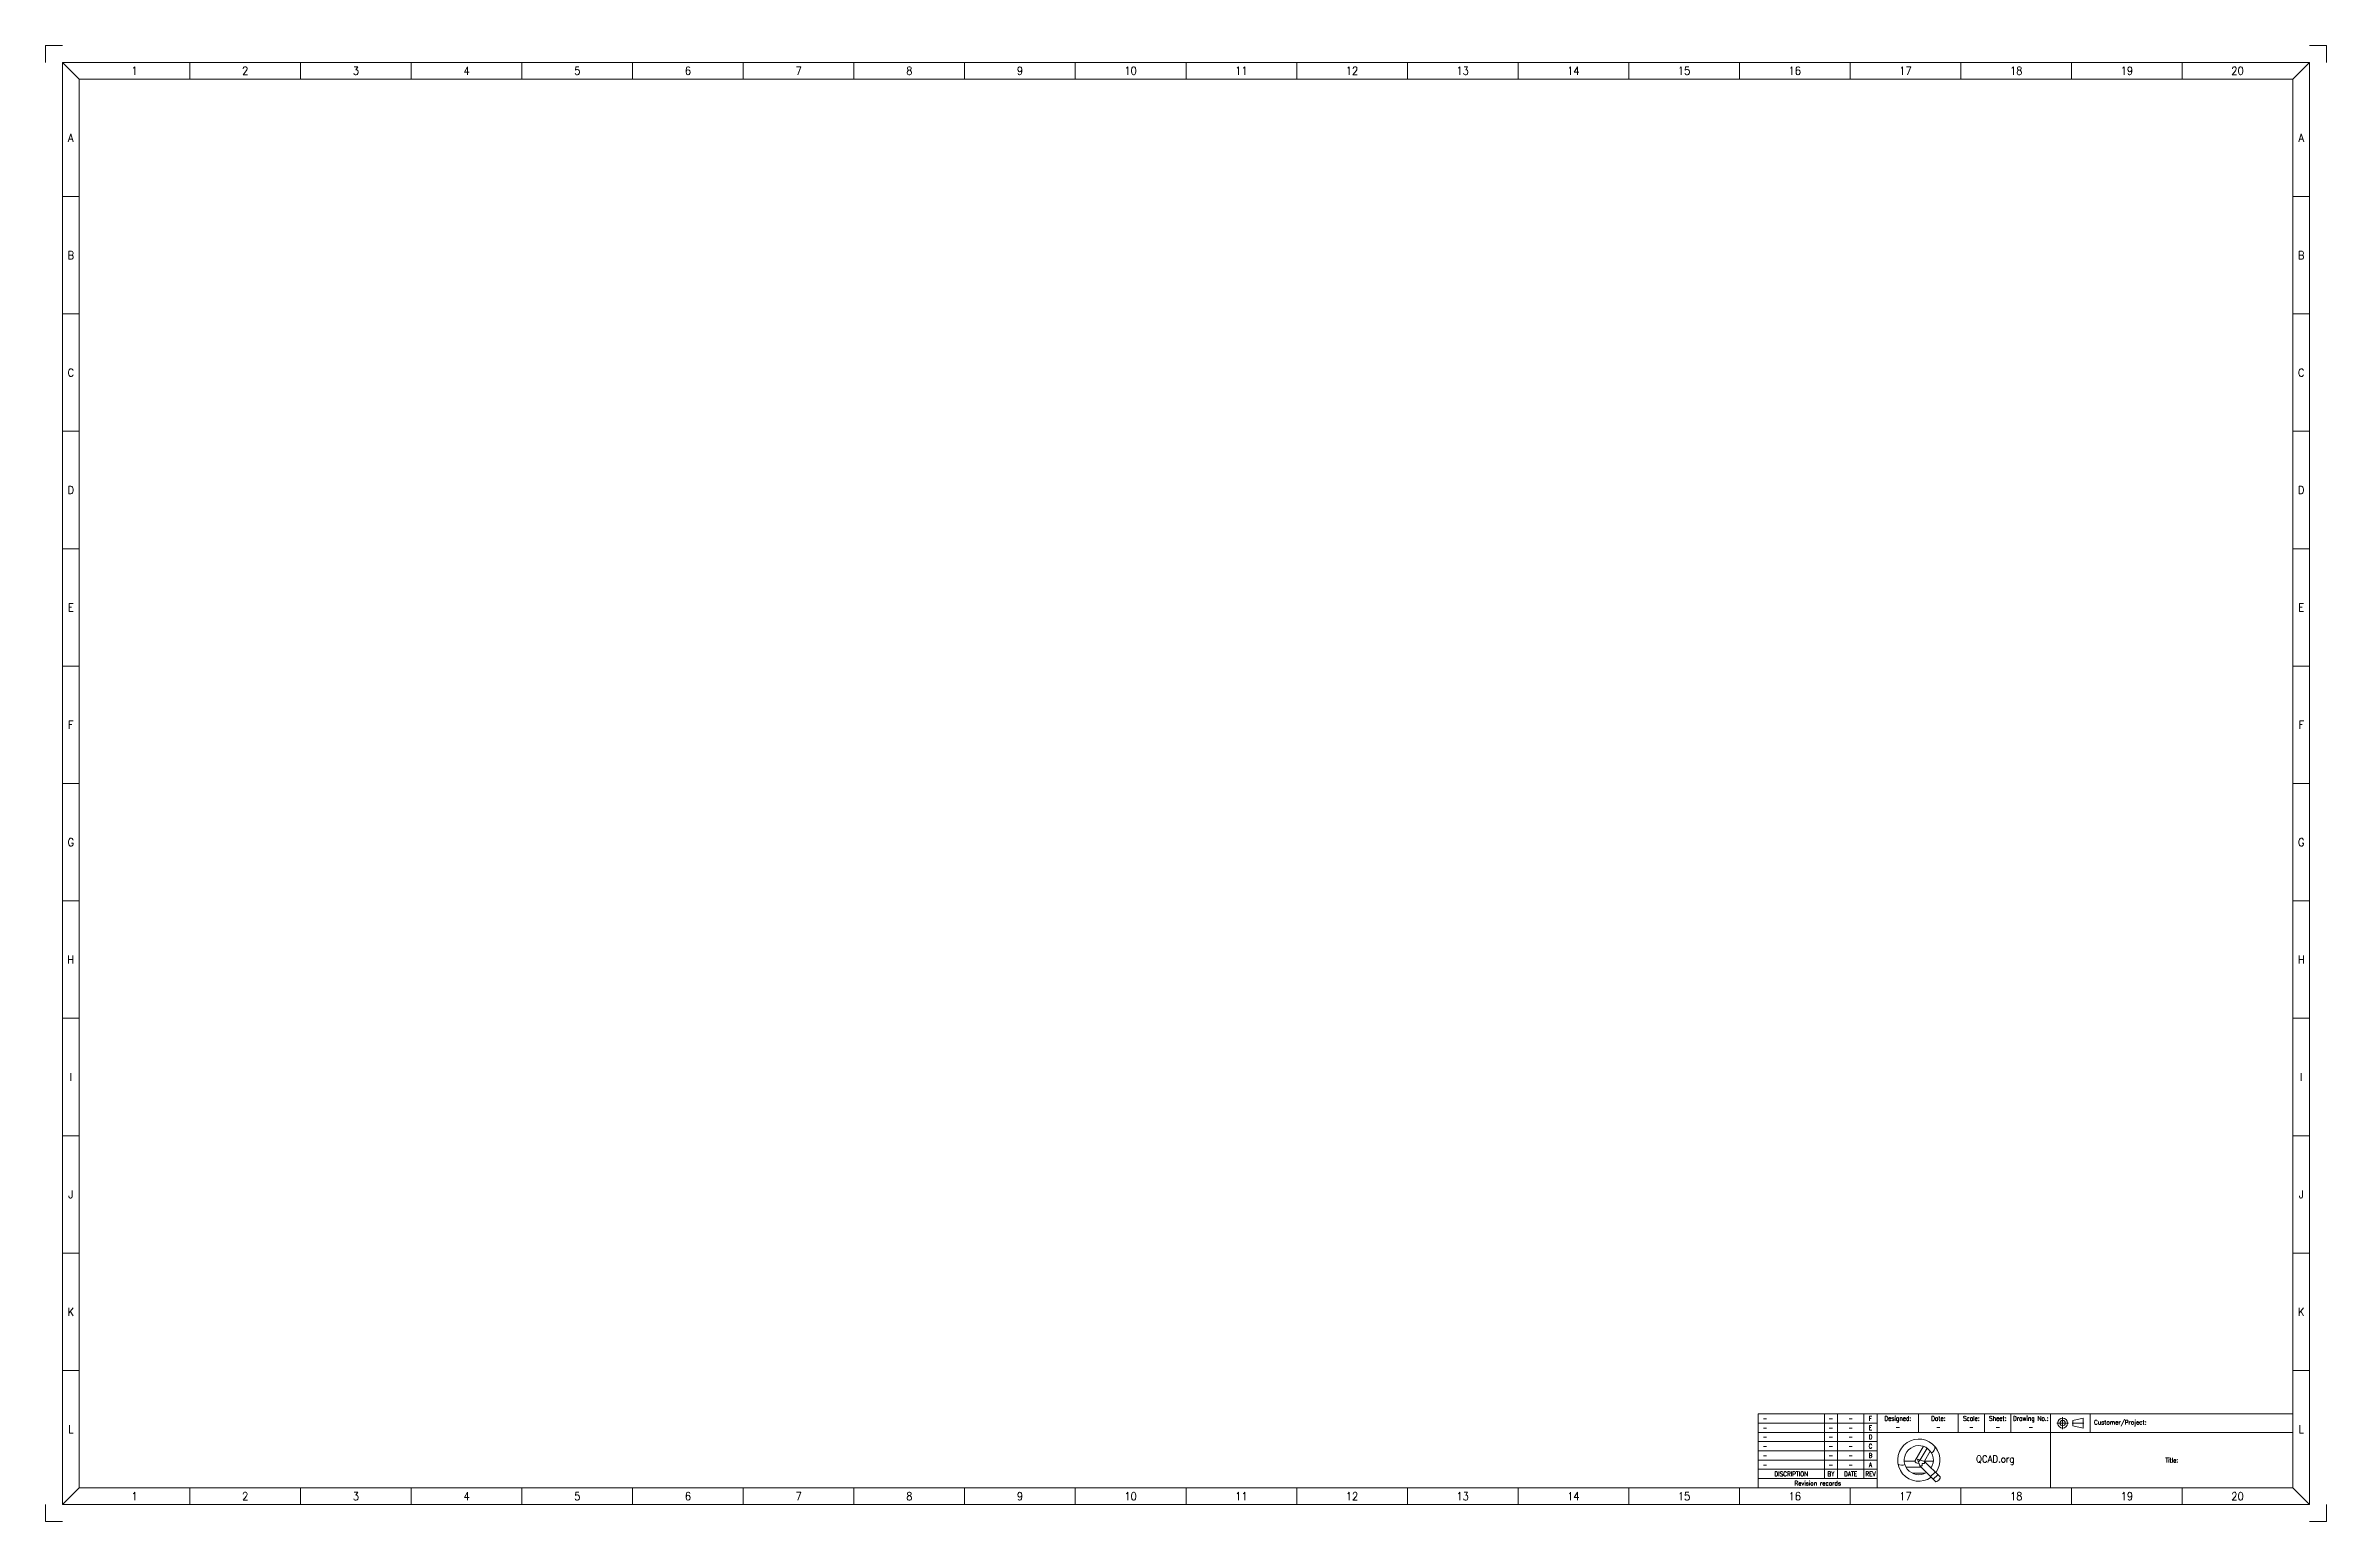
# Model space of a CAD drawing. Header units: inches. Extents: x 0 to 34, y 0 to 22.
import ezdxf

# ---------------------------------------------------------------- set-up
doc = ezdxf.new("R2010")
doc.units = ezdxf.units.IN
doc.header["$MEASUREMENT"] = 0
doc.linetypes.add('DASHDOT2', pattern=[12, 6, -2.95, 0.1, -2.95])
doc.layers.add('9.1 Drawing sheet', color=9, linetype='Continuous', lineweight=9, true_color=0xc0c0c0)
doc.styles.add('textstyle0', font='Standard')
doc.styles.add('textstyle1', font='Standard')
doc.styles.add('textstyle10', font='Standard')
doc.styles.add('textstyle100', font='Standard')
doc.styles.add('textstyle101', font='Standard')
doc.styles.add('textstyle102', font='Standard')
doc.styles.add('textstyle103', font='Standard')
doc.styles.add('textstyle104', font='Standard')
doc.styles.add('textstyle105', font='Standard')
doc.styles.add('textstyle11', font='Standard')
doc.styles.add('textstyle12', font='Standard')
doc.styles.add('textstyle13', font='Standard')
doc.styles.add('textstyle14', font='Standard')
doc.styles.add('textstyle15', font='Standard')
doc.styles.add('textstyle16', font='Standard')
doc.styles.add('textstyle17', font='Standard')
doc.styles.add('textstyle18', font='Standard')
doc.styles.add('textstyle19', font='Standard')
doc.styles.add('textstyle2', font='Standard')
doc.styles.add('textstyle20', font='Standard')
doc.styles.add('textstyle21', font='Standard')
doc.styles.add('textstyle22', font='Standard')
doc.styles.add('textstyle23', font='Standard')
doc.styles.add('textstyle24', font='Standard')
doc.styles.add('textstyle25', font='Standard')
doc.styles.add('textstyle26', font='Standard')
doc.styles.add('textstyle27', font='Standard')
doc.styles.add('textstyle28', font='Standard')
doc.styles.add('textstyle29', font='Standard')
doc.styles.add('textstyle3', font='Standard')
doc.styles.add('textstyle30', font='Standard')
doc.styles.add('textstyle31', font='Standard')
doc.styles.add('textstyle32', font='Standard')
doc.styles.add('textstyle33', font='Standard')
doc.styles.add('textstyle34', font='Standard')
doc.styles.add('textstyle35', font='Standard')
doc.styles.add('textstyle36', font='Standard')
doc.styles.add('textstyle37', font='Standard')
doc.styles.add('textstyle38', font='Standard')
doc.styles.add('textstyle39', font='Standard')
doc.styles.add('textstyle4', font='Standard')
doc.styles.add('textstyle40', font='Standard')
doc.styles.add('textstyle41', font='Standard')
doc.styles.add('textstyle42', font='Standard')
doc.styles.add('textstyle43', font='Standard')
doc.styles.add('textstyle44', font='Standard')
doc.styles.add('textstyle45', font='Standard')
doc.styles.add('textstyle46', font='Standard')
doc.styles.add('textstyle47', font='Standard')
doc.styles.add('textstyle48', font='Standard')
doc.styles.add('textstyle49', font='Standard')
doc.styles.add('textstyle5', font='Standard')
doc.styles.add('textstyle50', font='Standard')
doc.styles.add('textstyle51', font='Standard')
doc.styles.add('textstyle52', font='Standard')
doc.styles.add('textstyle53', font='Standard')
doc.styles.add('textstyle54', font='Standard')
doc.styles.add('textstyle55', font='Standard')
doc.styles.add('textstyle56', font='Standard')
doc.styles.add('textstyle57', font='Standard')
doc.styles.add('textstyle58', font='Standard')
doc.styles.add('textstyle59', font='Standard')
doc.styles.add('textstyle6', font='Standard')
doc.styles.add('textstyle60', font='Standard')
doc.styles.add('textstyle61', font='Standard')
doc.styles.add('textstyle62', font='Standard')
doc.styles.add('textstyle63', font='Standard')
doc.styles.add('textstyle64', font='Standard')
doc.styles.add('textstyle65', font='Standard')
doc.styles.add('textstyle66', font='Standard')
doc.styles.add('textstyle67', font='Standard')
doc.styles.add('textstyle68', font='Standard')
doc.styles.add('textstyle69', font='Standard')
doc.styles.add('textstyle7', font='Standard')
doc.styles.add('textstyle70', font='Standard')
doc.styles.add('textstyle71', font='Standard')
doc.styles.add('textstyle72', font='Standard')
doc.styles.add('textstyle73', font='Standard')
doc.styles.add('textstyle74', font='Standard')
doc.styles.add('textstyle75', font='Standard')
doc.styles.add('textstyle76', font='Standard')
doc.styles.add('textstyle77', font='Standard')
doc.styles.add('textstyle78', font='Standard')
doc.styles.add('textstyle79', font='Standard')
doc.styles.add('textstyle8', font='Standard')
doc.styles.add('textstyle80', font='Standard')
doc.styles.add('textstyle81', font='Standard')
doc.styles.add('textstyle82', font='Standard')
doc.styles.add('textstyle83', font='Standard')
doc.styles.add('textstyle84', font='Standard')
doc.styles.add('textstyle85', font='Standard')
doc.styles.add('textstyle86', font='Standard')
doc.styles.add('textstyle87', font='Standard')
doc.styles.add('textstyle88', font='Standard')
doc.styles.add('textstyle89', font='Standard')
doc.styles.add('textstyle9', font='Standard')
doc.styles.add('textstyle90', font='Standard')
doc.styles.add('textstyle91', font='Standard')
doc.styles.add('textstyle92', font='Standard')
doc.styles.add('textstyle93', font='Standard')
doc.styles.add('textstyle94', font='Standard')
doc.styles.add('textstyle95', font='Standard')
doc.styles.add('textstyle96', font='Standard')
doc.styles.add('textstyle97', font='Standard')
doc.styles.add('textstyle98', font='Standard')
doc.styles.add('textstyle99', font='Standard')

# ---------------------------------------------------------------- blocks, each defined once
blk = doc.blocks.new('Zoned border')
at = {"layer": '9.1 Drawing sheet'}
for p, q in [((0.25, 21.75), (0.5, 21.5)), ((0.25, 21.75), (33.75, 21.75)), ((0.25, 0.25), (0.25, 21.75)), ((2.15, 21.75), (2.15, 21.5)), ((3.8, 21.75), (3.8, 21.5)), ((5.45, 21.75), (5.45, 21.5)), ((7.1, 21.75), (7.1, 21.5)), ((8.75, 21.75), (8.75, 21.5)), ((10.4, 21.75), (10.4, 21.5)), ((12.05, 21.75), (12.05, 21.5)), ((13.7, 21.75), (13.7, 21.5)), ((15.35, 21.75), (15.35, 21.5)), ((17, 21.75), (17, 21.5)), ((18.65, 21.75), (18.65, 21.5)), ((20.3, 21.75), (20.3, 21.5)), ((21.95, 21.75), (21.95, 21.5)), ((23.6, 21.75), (23.6, 21.5)), ((25.25, 21.75), (25.25, 21.5)), ((26.9, 21.75), (26.9, 21.5)), ((28.55, 21.75), (28.55, 21.5)), ((30.2, 21.75), (30.2, 21.5)), ((31.85, 21.75), (31.85, 21.5)), ((33.75, 21.75), (33.5, 21.5)), ((33.75, 21.75), (33.75, 0.25)), ((0.25, 19.75), (0.5, 19.75)), ((33.5, 19.75), (33.75, 19.75)), ((0.25, 18), (0.5, 18)), ((33.5, 18), (33.75, 18)), ((0.25, 16.25), (0.5, 16.25)), ((33.5, 16.25), (33.75, 16.25)), ((0.25, 14.5), (0.5, 14.5)), ((33.5, 14.5), (33.75, 14.5)), ((0.25, 12.75), (0.5, 12.75)), ((33.5, 12.75), (33.75, 12.75)), ((0.25, 11), (0.5, 11)), ((33.5, 11), (33.75, 11)), ((0.25, 9.25), (0.5, 9.25)), ((33.5, 9.25), (33.75, 9.25)), ((0.25, 7.5), (0.5, 7.5)), ((33.5, 7.5), (33.75, 7.5)), ((0.25, 5.75), (0.5, 5.75)), ((33.5, 5.75), (33.75, 5.75)), ((0.25, 4), (0.5, 4)), ((33.5, 4), (33.75, 4)), ((0.25, 2.25), (0.5, 2.25)), ((33.5, 2.25), (33.75, 2.25)), ((0.5, 0.5), (0.25, 0.25)), ((2.15, 0.5), (2.15, 0.25)), ((3.8, 0.5), (3.8, 0.25)), ((5.45, 0.5), (5.45, 0.25)), ((7.1, 0.5), (7.1, 0.25)), ((8.75, 0.5), (8.75, 0.25)), ((10.4, 0.5), (10.4, 0.25)), ((12.05, 0.5), (12.05, 0.25)), ((13.7, 0.5), (13.7, 0.25)), ((15.35, 0.5), (15.35, 0.25)), ((17, 0.5), (17, 0.25)), ((18.65, 0.5), (18.65, 0.25)), ((20.3, 0.5), (20.3, 0.25)), ((21.95, 0.5), (21.95, 0.25)), ((23.6, 0.5), (23.6, 0.25)), ((25.25, 0.5), (25.25, 0.25)), ((26.9, 0.5), (26.9, 0.25)), ((28.55, 0.5), (28.55, 0.25)), ((30.2, 0.5), (30.2, 0.25)), ((31.85, 0.5), (31.85, 0.25)), ((33.75, 0.25), (33.5, 0.5)), ((33.75, 0.25), (0.25, 0.25))]:
    blk.add_line(p, q, dxfattribs=at)
at = {"layer": '9.1 Drawing sheet', "attachment_point": 5}
for s, insert, char_height, style in [('1', (1.325, 21.625), 0.118, 'textstyle41'), ('2', (2.975, 21.625), 0.118, 'textstyle43'), ('3', (4.625, 21.625), 0.118, 'textstyle44'), ('4', (6.275, 21.625), 0.118, 'textstyle45'), ('5', (7.925, 21.625), 0.118, 'textstyle46'), ('6', (9.575, 21.625), 0.118, 'textstyle47'), ('7', (11.225, 21.625), 0.118, 'textstyle48'), ('8', (12.875, 21.625), 0.118, 'textstyle49'), ('9', (14.525, 21.625), 0.118, 'textstyle50'), ('10', (16.175, 21.625), 0.1181, 'textstyle51'), ('11', (17.825, 21.625), 0.1181, 'textstyle52'), ('12', (19.475, 21.625), 0.1181, 'textstyle53'), ('13', (21.125, 21.625), 0.1181, 'textstyle54'), ('14', (22.775, 21.625), 0.1181, 'textstyle55'), ('15', (24.425, 21.625), 0.1181, 'textstyle56'), ('16', (26.075, 21.625), 0.1181, 'textstyle57'), ('17', (27.725, 21.625), 0.1181, 'textstyle58'), ('18', (29.375, 21.625), 0.1181, 'textstyle59'), ('19', (31.025, 21.625), 0.1181, 'textstyle60'), ('20', (32.675, 21.625), 0.1181, 'textstyle61'), ('A', (0.375, 20.625), 0.118, 'textstyle42'), ('A', (33.625, 20.625), 0.118, 'textstyle83'), ('B', (0.375, 18.875), 0.118, 'textstyle62'), ('B', (33.625, 18.875), 0.118, 'textstyle73'), ('C', (0.375, 17.125), 0.118, 'textstyle63'), ('C', (33.625, 17.125), 0.118, 'textstyle74'), ('D', (0.375, 15.375), 0.118, 'textstyle64'), ('D', (33.625, 15.375), 0.118, 'textstyle75'), ('E', (0.375, 13.625), 0.118, 'textstyle65'), ('E', (33.625, 13.625), 0.118, 'textstyle76'), ('F', (0.375, 11.875), 0.118, 'textstyle66'), ('F', (33.625, 11.875), 0.118, 'textstyle77'), ('G', (0.375, 10.125), 0.118, 'textstyle67'), ('G', (33.625, 10.125), 0.118, 'textstyle78'), ('H', (0.375, 8.375), 0.118, 'textstyle68'), ('H', (33.625, 8.375), 0.118, 'textstyle79'), ('I', (0.375, 6.625), 0.118, 'textstyle69'), ('I', (33.625, 6.625), 0.118, 'textstyle80'), ('J', (0.375, 4.875), 0.118, 'textstyle70'), ('J', (33.625, 4.875), 0.118, 'textstyle81'), ('K', (0.375, 3.125), 0.118, 'textstyle71'), ('K', (33.625, 3.125), 0.118, 'textstyle82'), ('L', (0.375, 1.375), 0.118, 'textstyle72'), ('L', (33.625, 1.375), 0.118, 'textstyle84'), ('1', (1.325, 0.375), 0.118, 'textstyle102'), ('2', (2.975, 0.375), 0.118, 'textstyle98'), ('3', (4.625, 0.375), 0.118, 'textstyle99'), ('4', (6.275, 0.375), 0.118, 'textstyle100'), ('5', (7.925, 0.375), 0.118, 'textstyle101'), ('6', (9.575, 0.375), 0.118, 'textstyle103'), ('7', (11.225, 0.375), 0.118, 'textstyle104'), ('8', (12.875, 0.375), 0.118, 'textstyle85'), ('9', (14.525, 0.375), 0.118, 'textstyle86'), ('10', (16.175, 0.375), 0.1181, 'textstyle87'), ('11', (17.825, 0.375), 0.1181, 'textstyle88'), ('12', (19.475, 0.375), 0.1181, 'textstyle89'), ('13', (21.125, 0.375), 0.1181, 'textstyle90'), ('14', (22.775, 0.375), 0.1181, 'textstyle91'), ('15', (24.425, 0.375), 0.1181, 'textstyle92'), ('16', (26.075, 0.375), 0.1181, 'textstyle93'), ('17', (27.725, 0.375), 0.1181, 'textstyle94'), ('18', (29.375, 0.375), 0.1181, 'textstyle95'), ('19', (31.025, 0.375), 0.1181, 'textstyle96'), ('20', (32.675, 0.375), 0.1181, 'textstyle97')]:
    blk.add_mtext(s, dxfattribs=dict(at, insert=insert, char_height=char_height, style=style))
blk = doc.blocks.new('Paper Frame')
at = {"layer": '9.1 Drawing sheet'}
for p, q in [((0, 21.75), (0, 22)), ((0, 22), (0.25, 22)), ((34, 22), (33.75, 22)), ((34, 21.75), (34, 22)), ((0.5, 21.5), (33.5, 21.5)), ((0.5, 0.5), (0.5, 21.5)), ((33.5, 21.5), (33.5, 0.5)), ((33.5, 0.5), (0.5, 0.5)), ((0, 0.25), (0, 0)), ((0, 0), (0.25, 0)), ((34, 0), (33.75, 0)), ((34, 0.25), (34, 0))]:
    blk.add_line(p, q, dxfattribs=at)
blk.add_blockref('Zoned border', (0, 0), dxfattribs=at)
blk = doc.blocks.new('Logo')
at = {"layer": '9.1 Drawing sheet', "lineweight": 9}
for p, q in [((-5.792, 0.399), (-5.634, 0.399)), ((-5.507, 0.619), (-5.634, 0.399)), ((-5.593, 0.429), (-5.491, 0.395)), ((-5.56, 0.326), (-5.593, 0.429)), ((-5.58, 0.39), (-5.554, 0.416)), ((-5.527, 0.328), (-5.525, 0.361)), ((-5.492, 0.362), (-5.525, 0.361)), ((-5.501, 0.399), (-5.359, 0.399)), ((-5.493, 0.399), (-5.406, 0.549)), ((-5.491, 0.395), (-5.492, 0.362)), ((-5.258, 0.162), (-5.491, 0.395)), ((-5.671, 0.219), (-5.48, 0.219)), ((-5.56, 0.326), (-5.527, 0.328)), ((-5.328, 0.093), (-5.56, 0.326)), ((-5.401, 0.167), (-5.331, 0.236)), ((-5.361, 0.127), (-5.292, 0.196))]:
    blk.add_line(p, q, dxfattribs=at)
at = {"layer": '9.1 Drawing sheet', "linetype": 'DASHDOT2', "lineweight": 9}
for p, q in [((-5.554, 0.416), (-5.452, 0.592)), ((-5.766, 0.309), (-5.542, 0.309)), ((-5.404, 0.309), (-5.385, 0.309))]:
    blk.add_line(p, q, dxfattribs=at)
at = {"layer": '9.1 Drawing sheet', "lineweight": 9}
for centre, radius, start, end in [((-5.576, 0.413), 0.315, 323.5694, 305.684), ((-5.83, 0.433), 0.0964, 234.9253, 298.9034), ((-5.576, 0.413), 0.217, 327.5283, 301.4682), ((-5.43, 0.607), 0.0956, 296.5321, 5.6951)]:
    blk.add_arc(centre, radius, start, end, dxfattribs=at)
for centre, major_axis, ratio, start_param, end_param in [((-5.564, 0.399), (-0.0707, 0), 0.514393, 0, 1.456913), ((-5.564, 0.399), (-0.0707, 0), 0.514393, 3.069838, 3.141593), ((-5.293, 0.128), (0.0347, 0.0346), 0.381399, 3.141593, 6.283185)]:
    blk.add_ellipse(centre, major_axis=major_axis, ratio=ratio, start_param=start_param, end_param=end_param, dxfattribs=at)
at = {"layer": '9.1 Drawing sheet', "linetype": 'Continuous', "lineweight": 0, "insert": (-4.436, 0.413), "char_height": 0.10265, "width": 5.70284, "attachment_point": 5, "style": 'textstyle105'}
blk.add_mtext('QCAD.org\\pOpen source CAD', dxfattribs=at)
blk = doc.blocks.new('Title block')
at = {"layer": '9.1 Drawing sheet'}
for p, q in [((-7.969, 1.102), (-6.197, 1.102)), ((-7.969, 1.102), (-7.969, 0)), ((-6.984, 1.102), (-6.984, 0.138)), ((-6.788, 1.102), (-6.788, 0.138)), ((-6.394, 1.102), (-6.394, 0.138)), ((-6.197, 1.102), (0, 1.102)), ((-6.197, 1.102), (-6.197, 0)), ((-5.58, 0.827), (-5.58, 1.102)), ((-4.99, 0.827), (-4.99, 1.102)), ((-4.596, 0.827), (-4.596, 1.102)), ((-4.202, 0.827), (-4.202, 1.102)), ((-3.612, 0.827), (-3.612, 1.102)), ((-3.021, 0.827), (-3.021, 1.102)), ((0, 0), (0, 1.102)), ((-7.969, 0.965), (-6.197, 0.965)), ((-7.969, 0.827), (-6.197, 0.827)), ((-7.969, 0.689), (-6.197, 0.689)), ((-6.197, 0.827), (0, 0.827)), ((-3.612, 0), (-3.612, 0.827)), ((-7.969, 0.551), (-6.197, 0.551)), ((-7.969, 0.413), (-6.197, 0.413)), ((-7.969, 0.276), (-6.197, 0.276)), ((-7.969, 0.138), (-6.197, 0.138)), ((-7.969, 0), (0, 0))]:
    blk.add_line(p, q, dxfattribs=at)
at = {"layer": '9.1 Drawing sheet', "color": 9, "linetype": 'DASHDOT2', "lineweight": 5, "true_color": 0xc0c0c0}
for p, q in [((-3.432, 0.877), (-3.432, 1.052)), ((-3.519, 0.965), (-3.344, 0.965)), ((-3.289, 0.965), (-3.114, 0.965))]:
    blk.add_line(p, q, dxfattribs=at)
at = {"layer": '9.1 Drawing sheet', "color": 9, "linetype": 'Continuous', "lineweight": 9, "true_color": 0xc0c0c0}
for p, q in [((-3.124, 1.039), (-3.279, 1.006)), ((-3.124, 1.039), (-3.124, 0.89)), ((-3.279, 1.006), (-3.279, 0.923)), ((-3.279, 0.923), (-3.124, 0.89))]:
    blk.add_line(p, q, dxfattribs=at)
for radius in [0.0747, 0.0411]:
    blk.add_circle((-3.432, 0.965), radius, dxfattribs=at)
at = {"layer": '9.1 Drawing sheet'}
blk.add_blockref('Logo', (0, 0), dxfattribs=at)
at = {"layer": '9.1 Drawing sheet', "linetype": 'Continuous', "lineweight": 0, "width": 3.8019}
for s, insert, char_height, attachment_point, style in [('-', (-7.904, 1.033), 0.0684, 4, 'textstyle32'), ('-', (-6.886, 1.033), 0.0684, 5, 'textstyle33'), ('-', (-6.591, 1.033), 0.0684, 5, 'textstyle34'), ('F', (-6.296, 1.033), 0.0684, 5, 'textstyle13'), ('Designed:', (-5.889, 1.069), 0.0684, 2, 'textstyle37'), ('Date:', (-5.285, 1.069), 0.0684, 2, 'textstyle38'), ('Scale:', (-4.793, 1.069), 0.0684, 2, 'textstyle39'), ('Sheet:', (-4.399, 1.069), 0.0684, 2, 'textstyle40'), ('Drawing No.:', (-3.907, 1.069), 0.06843, 2, 'textstyle36'), ('Customer/Project:', (-2.963, 0.965), 0.06843, 4, 'textstyle35'), ('-', (-7.904, 0.896), 0.0684, 4, 'textstyle29'), ('-', (-7.904, 0.758), 0.0684, 4, 'textstyle26'), ('-', (-6.886, 0.896), 0.0684, 5, 'textstyle30'), ('-', (-6.886, 0.758), 0.0684, 5, 'textstyle27'), ('-', (-6.591, 0.896), 0.0684, 5, 'textstyle31'), ('-', (-6.591, 0.758), 0.0684, 5, 'textstyle28'), ('D', (-6.296, 0.758), 0.0684, 5, 'textstyle11'), ('E', (-6.296, 0.896), 0.0684, 5, 'textstyle12'), ('-', (-5.889, 0.906), 0.0684, 5, 'textstyle0'), ('-', (-5.285, 0.906), 0.0684, 5, 'textstyle1'), ('-', (-4.793, 0.906), 0.0684, 5, 'textstyle2'), ('-', (-4.399, 0.906), 0.0684, 5, 'textstyle14'), ('-', (-3.907, 0.906), 0.0684, 5, 'textstyle16'), ('-', (-7.904, 0.62), 0.0684, 4, 'textstyle23'), ('-', (-7.904, 0.482), 0.0684, 4, 'textstyle20'), ('-', (-6.886, 0.62), 0.0684, 5, 'textstyle24'), ('-', (-6.886, 0.482), 0.0684, 5, 'textstyle21'), ('-', (-6.591, 0.62), 0.0684, 5, 'textstyle25'), ('-', (-6.591, 0.482), 0.0684, 5, 'textstyle22'), ('A', (-6.296, 0.344), 0.0684, 5, 'textstyle8'), ('C', (-6.296, 0.62), 0.0684, 5, 'textstyle10'), ('B', (-6.296, 0.482), 0.0684, 5, 'textstyle9'), ('Title:', (-1.806, 0.413), 0.0684, 5, 'textstyle15'), ('-', (-7.904, 0.344), 0.0684, 4, 'textstyle17'), ('DISCRIPTION', (-7.477, 0.207), 0.06843, 5, 'textstyle4'), ('Revision records', (-7.083, 0.069), 0.06843, 5, 'textstyle3'), ('BY', (-6.886, 0.207), 0.0684, 5, 'textstyle5'), ('-', (-6.886, 0.344), 0.0684, 5, 'textstyle18'), ('DATE', (-6.591, 0.207), 0.0684, 5, 'textstyle6'), ('-', (-6.591, 0.344), 0.0684, 5, 'textstyle19'), ('REV', (-6.296, 0.207), 0.0684, 5, 'textstyle7')]:
    blk.add_mtext(s, dxfattribs=dict(at, insert=insert, char_height=char_height, attachment_point=attachment_point, style=style))

msp = doc.modelspace()

# ---------------------------------------------------------------- block references
at = {"layer": '9.1 Drawing sheet'}
for name, p in [('Paper Frame', (0, 0)), ('Title block', (33.5, 0.5))]:
    msp.add_blockref(name, p, dxfattribs=at)

doc.saveas('drawing.dxf')
